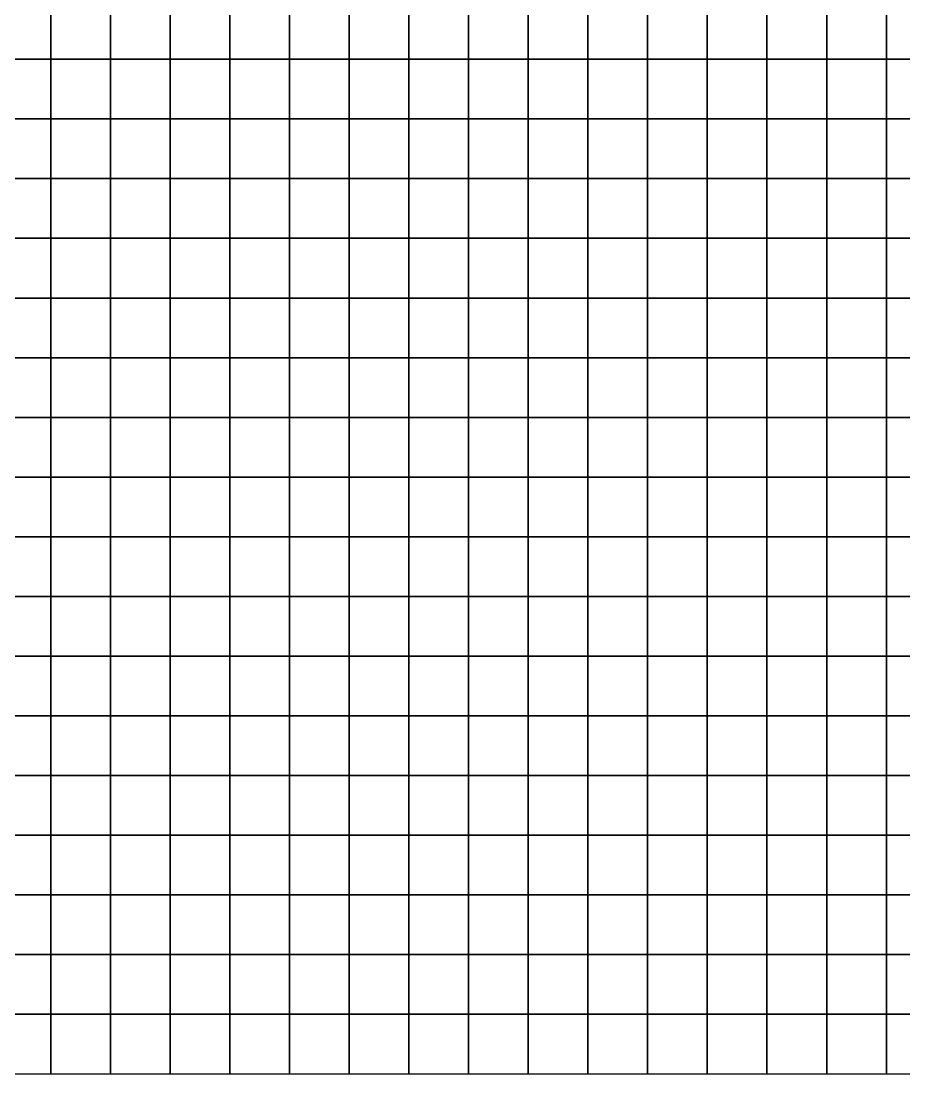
# Model space of a CAD drawing. Header units: metres. Extents: x 479850 to 482750, y 6959850 to 6961650.
# Drawn here: x 481275 to 482015, y 6959850 to 6960732 of the extents above; entities that cross this region are included whole.
import ezdxf

# ---------------------------------------------------------------- set-up
doc = ezdxf.new("R2010")
doc.units = ezdxf.units.M

msp = doc.modelspace()

# ---------------------------------------------------------------- linework, layer by layer
at = {"layer": 'GWL'}
for points in [[(481250, 6960700, 5.84), (481300, 6960700, 5.59), (481300, 6960750, 5.62), (481250, 6960750, 5.94)], [(481300, 6960700, 5.59), (481350, 6960700, 5.2), (481350, 6960750, 5.11), (481300, 6960750, 5.62)], [(481350, 6960700, 5.2), (481400, 6960700, 4.6), (481400, 6960750, 4.39), (481350, 6960750, 5.11)], [(481400, 6960700, 4.6), (481450, 6960700, 3.82), (481450, 6960750, 3.59), (481400, 6960750, 4.39)], [(481450, 6960700, 3.82), (481500, 6960700, 3.07), (481500, 6960750, 3), (481450, 6960750, 3.59)], [(481500, 6960700, 3.07), (481550, 6960700, 2.65), (481550, 6960750, 2.87), (481500, 6960750, 3)], [(481550, 6960700, 2.65), (481600, 6960700, 2.74), (481600, 6960750, 3.22), (481550, 6960750, 2.87)], [(481600, 6960700, 2.74), (481650, 6960700, 3.24), (481650, 6960750, 3.84), (481600, 6960750, 3.22)], [(481650, 6960700, 3.24), (481700, 6960700, 3.87), (481700, 6960750, 4.43), (481650, 6960750, 3.84)], [(481700, 6960700, 3.87), (481750, 6960700, 4.39), (481750, 6960750, 4.82), (481700, 6960750, 4.43)], [(481750, 6960700, 4.39), (481800, 6960700, 4.69), (481800, 6960750, 5.01), (481750, 6960750, 4.82)], [(481800, 6960700, 4.69), (481850, 6960700, 4.82), (481850, 6960750, 5.08), (481800, 6960750, 5.01)], [(481850, 6960700, 4.82), (481900, 6960700, 4.85), (481900, 6960750, 5.09), (481850, 6960750, 5.08)], [(481900, 6960700, 4.85), (481950, 6960700, 4.87), (481950, 6960750, 5.11), (481900, 6960750, 5.09)], [(481950, 6960700, 4.87), (482000, 6960700, 4.88), (482000, 6960750, 5.13), (481950, 6960750, 5.11)], [(482000, 6960700, 4.88), (482050, 6960700, 4.91), (482050, 6960750, 5.17), (482000, 6960750, 5.13)], [(481250, 6960650, 5.72), (481300, 6960650, 5.52), (481300, 6960700, 5.59), (481250, 6960700, 5.84)], [(481300, 6960650, 5.52), (481350, 6960650, 5.22), (481350, 6960700, 5.2), (481300, 6960700, 5.59)], [(481350, 6960650, 5.22), (481400, 6960650, 4.74), (481400, 6960700, 4.6), (481350, 6960700, 5.2)], [(481400, 6960650, 4.74), (481450, 6960650, 4.05), (481450, 6960700, 3.82), (481400, 6960700, 4.6)], [(481450, 6960650, 4.05), (481500, 6960650, 3.25), (481500, 6960700, 3.07), (481450, 6960700, 3.82)], [(481500, 6960650, 3.25), (481550, 6960650, 2.61), (481550, 6960700, 2.65), (481500, 6960700, 3.07)], [(481550, 6960650, 2.61), (481600, 6960650, 2.39), (481600, 6960700, 2.74), (481550, 6960700, 2.65)], [(481600, 6960650, 2.39), (481650, 6960650, 2.68), (481650, 6960700, 3.24), (481600, 6960700, 2.74)], [(481650, 6960650, 2.68), (481700, 6960650, 3.28), (481700, 6960700, 3.87), (481650, 6960700, 3.24)], [(481700, 6960650, 3.28), (481750, 6960650, 3.89), (481750, 6960700, 4.39), (481700, 6960700, 3.87)], [(481750, 6960650, 3.89), (481800, 6960650, 4.31), (481800, 6960700, 4.69), (481750, 6960700, 4.39)], [(481800, 6960650, 4.31), (481850, 6960650, 4.53), (481850, 6960700, 4.82), (481800, 6960700, 4.69)], [(481850, 6960650, 4.53), (481900, 6960650, 4.61), (481900, 6960700, 4.85), (481850, 6960700, 4.82)], [(481900, 6960650, 4.61), (481950, 6960650, 4.63), (481950, 6960700, 4.87), (481900, 6960700, 4.85)], [(481950, 6960650, 4.63), (482000, 6960650, 4.64), (482000, 6960700, 4.88), (481950, 6960700, 4.87)], [(482000, 6960650, 4.64), (482050, 6960650, 4.66), (482050, 6960700, 4.91), (482000, 6960700, 4.88)], [(481250, 6960600, 5.59), (481300, 6960600, 5.41), (481300, 6960650, 5.52), (481250, 6960650, 5.72)], [(481300, 6960600, 5.41), (481350, 6960600, 5.18), (481350, 6960650, 5.22), (481300, 6960650, 5.52)], [(481350, 6960600, 5.18), (481400, 6960600, 4.81), (481400, 6960650, 4.74), (481350, 6960650, 5.22)], [(481400, 6960600, 4.81), (481450, 6960600, 4.24), (481450, 6960650, 4.05), (481400, 6960650, 4.74)], [(481450, 6960600, 4.24), (481500, 6960600, 3.48), (481500, 6960650, 3.25), (481450, 6960650, 4.05)], [(481500, 6960600, 3.48), (481550, 6960600, 2.71), (481550, 6960650, 2.61), (481500, 6960650, 3.25)], [(481550, 6960600, 2.71), (481600, 6960600, 2.22), (481600, 6960650, 2.39), (481550, 6960650, 2.61)], [(481600, 6960600, 2.22), (481650, 6960600, 2.23), (481650, 6960650, 2.68), (481600, 6960650, 2.39)], [(481650, 6960600, 2.23), (481700, 6960600, 2.68), (481700, 6960650, 3.28), (481650, 6960650, 2.68)], [(481700, 6960600, 2.68), (481750, 6960600, 3.32), (481750, 6960650, 3.89), (481700, 6960650, 3.28)], [(481750, 6960600, 3.32), (481800, 6960600, 3.86), (481800, 6960650, 4.31), (481750, 6960650, 3.89)], [(481800, 6960600, 3.86), (481850, 6960600, 4.2), (481850, 6960650, 4.53), (481800, 6960650, 4.31)], [(481850, 6960600, 4.2), (481900, 6960600, 4.34), (481900, 6960650, 4.61), (481850, 6960650, 4.53)], [(481900, 6960600, 4.34), (481950, 6960600, 4.39), (481950, 6960650, 4.63), (481900, 6960650, 4.61)], [(481950, 6960600, 4.39), (482000, 6960600, 4.4), (482000, 6960650, 4.64), (481950, 6960650, 4.63)], [(482000, 6960600, 4.4), (482050, 6960600, 4.42), (482050, 6960650, 4.66), (482000, 6960650, 4.64)], [(481250, 6960550, 5.46), (481300, 6960550, 5.29), (481300, 6960600, 5.41), (481250, 6960600, 5.59)], [(481300, 6960550, 5.29), (481350, 6960550, 5.09), (481350, 6960600, 5.18), (481300, 6960600, 5.41)], [(481350, 6960550, 5.09), (481400, 6960550, 4.81), (481400, 6960600, 4.81), (481350, 6960600, 5.18)], [(481400, 6960550, 4.81), (481450, 6960550, 4.37), (481450, 6960600, 4.24), (481400, 6960600, 4.81)], [(481450, 6960550, 4.37), (481500, 6960550, 3.71), (481500, 6960600, 3.48), (481450, 6960600, 4.24)], [(481500, 6960550, 3.71), (481550, 6960550, 2.91), (481550, 6960600, 2.71), (481500, 6960600, 3.48)], [(481550, 6960550, 2.91), (481600, 6960550, 2.22), (481600, 6960600, 2.22), (481550, 6960600, 2.71)], [(481600, 6960550, 2.22), (481650, 6960550, 1.93), (481650, 6960600, 2.23), (481600, 6960600, 2.22)], [(481650, 6960550, 1.93), (481700, 6960550, 2.15), (481700, 6960600, 2.68), (481650, 6960600, 2.23)], [(481700, 6960550, 2.15), (481750, 6960550, 2.71), (481750, 6960600, 3.32), (481700, 6960600, 2.68)], [(481750, 6960550, 2.71), (481800, 6960550, 3.34), (481800, 6960600, 3.86), (481750, 6960600, 3.32)], [(481800, 6960550, 3.34), (481850, 6960550, 3.8), (481850, 6960600, 4.2), (481800, 6960600, 3.86)], [(481850, 6960550, 3.8), (481900, 6960550, 4.05), (481900, 6960600, 4.34), (481850, 6960600, 4.2)], [(481900, 6960550, 4.05), (481950, 6960550, 4.14), (481950, 6960600, 4.39), (481900, 6960600, 4.34)], [(481950, 6960550, 4.14), (482000, 6960550, 4.17), (482000, 6960600, 4.4), (481950, 6960600, 4.39)], [(482000, 6960550, 4.17), (482050, 6960550, 4.18), (482050, 6960600, 4.42), (482000, 6960600, 4.4)], [(481250, 6960500, 5.33), (481300, 6960500, 5.16), (481300, 6960550, 5.29), (481250, 6960550, 5.46)], [(481300, 6960500, 5.16), (481350, 6960500, 4.98), (481350, 6960550, 5.09), (481300, 6960550, 5.29)], [(481350, 6960500, 4.98), (481400, 6960500, 4.76), (481400, 6960550, 4.81), (481350, 6960550, 5.09)], [(481400, 6960500, 4.76), (481450, 6960500, 4.42), (481450, 6960550, 4.37), (481400, 6960550, 4.81)], [(481450, 6960500, 4.42), (481500, 6960500, 3.88), (481500, 6960550, 3.71), (481450, 6960550, 4.37)], [(481500, 6960500, 3.88), (481550, 6960500, 3.14), (481550, 6960550, 2.91), (481500, 6960550, 3.71)], [(481550, 6960500, 3.14), (481600, 6960500, 2.35), (481600, 6960550, 2.22), (481550, 6960550, 2.91)], [(481600, 6960500, 2.35), (481650, 6960500, 1.81), (481650, 6960550, 1.93), (481600, 6960550, 2.22)], [(481650, 6960500, 1.81), (481700, 6960500, 1.73), (481700, 6960550, 2.15), (481650, 6960550, 1.93)], [(481700, 6960500, 1.73), (481750, 6960500, 2.13), (481750, 6960550, 2.71), (481700, 6960550, 2.15)], [(481750, 6960500, 2.13), (481800, 6960500, 2.76), (481800, 6960550, 3.34), (481750, 6960550, 2.71)], [(481800, 6960500, 2.76), (481850, 6960500, 3.33), (481850, 6960550, 3.8), (481800, 6960550, 3.34)], [(481850, 6960500, 3.33), (481900, 6960500, 3.7), (481900, 6960550, 4.05), (481850, 6960550, 3.8)], [(481900, 6960500, 3.7), (481950, 6960500, 3.87), (481950, 6960550, 4.14), (481900, 6960550, 4.05)], [(481950, 6960500, 3.87), (482000, 6960500, 3.92), (482000, 6960550, 4.17), (481950, 6960550, 4.14)], [(482000, 6960500, 3.92), (482050, 6960500, 3.94), (482050, 6960550, 4.18), (482000, 6960550, 4.17)], [(481250, 6960450, 5.21), (481300, 6960450, 5.03), (481300, 6960500, 5.16), (481250, 6960500, 5.33)], [(481300, 6960450, 5.03), (481350, 6960450, 4.85), (481350, 6960500, 4.98), (481300, 6960500, 5.16)], [(481350, 6960450, 4.85), (481400, 6960450, 4.66), (481400, 6960500, 4.76), (481350, 6960500, 4.98)], [(481400, 6960450, 4.66), (481450, 6960450, 4.4), (481450, 6960500, 4.42), (481400, 6960500, 4.76)], [(481450, 6960450, 4.4), (481500, 6960450, 3.99), (481500, 6960500, 3.88), (481450, 6960500, 4.42)], [(481500, 6960450, 3.99), (481550, 6960450, 3.36), (481550, 6960500, 3.14), (481500, 6960500, 3.88)], [(481550, 6960450, 3.36), (481600, 6960450, 2.57), (481600, 6960500, 2.35), (481550, 6960500, 3.14)], [(481600, 6960450, 2.57), (481650, 6960450, 1.84), (481650, 6960500, 1.81), (481600, 6960500, 2.35)], [(481650, 6960450, 1.84), (481700, 6960450, 1.48), (481700, 6960500, 1.73), (481650, 6960500, 1.81)], [(481700, 6960450, 1.48), (481750, 6960450, 1.62), (481750, 6960500, 2.13), (481700, 6960500, 1.73)], [(481750, 6960450, 1.62), (481800, 6960450, 2.15), (481800, 6960500, 2.76), (481750, 6960500, 2.13)], [(481800, 6960450, 2.15), (481850, 6960450, 2.79), (481850, 6960500, 3.33), (481800, 6960500, 2.76)], [(481850, 6960450, 2.79), (481900, 6960450, 3.28), (481900, 6960500, 3.7), (481850, 6960500, 3.33)], [(481900, 6960450, 3.28), (481950, 6960450, 3.56), (481950, 6960500, 3.87), (481900, 6960500, 3.7)], [(481950, 6960450, 3.56), (482000, 6960450, 3.67), (482000, 6960500, 3.92), (481950, 6960500, 3.87)], [(482000, 6960450, 3.67), (482050, 6960450, 3.7), (482050, 6960500, 3.94), (482000, 6960500, 3.92)], [(481250, 6960400, 5.09), (481300, 6960400, 4.9), (481300, 6960450, 5.03), (481250, 6960450, 5.21)], [(481300, 6960400, 4.9), (481350, 6960400, 4.72), (481350, 6960450, 4.85), (481300, 6960450, 5.03)], [(481350, 6960400, 4.72), (481400, 6960400, 4.54), (481400, 6960450, 4.66), (481350, 6960450, 4.85)], [(481400, 6960400, 4.54), (481450, 6960400, 4.33), (481450, 6960450, 4.4), (481400, 6960450, 4.66)], [(481450, 6960400, 4.33), (481500, 6960400, 4.02), (481500, 6960450, 3.99), (481450, 6960450, 4.4)], [(481500, 6960400, 4.02), (481550, 6960400, 3.52), (481550, 6960450, 3.36), (481500, 6960450, 3.99)], [(481550, 6960400, 3.52), (481600, 6960400, 2.81), (481600, 6960450, 2.57), (481550, 6960450, 3.36)], [(481600, 6960400, 2.81), (481650, 6960400, 2.01), (481650, 6960450, 1.84), (481600, 6960450, 2.57)], [(481650, 6960400, 2.01), (481700, 6960400, 1.4), (481700, 6960450, 1.48), (481650, 6960450, 1.84)], [(481700, 6960400, 1.4), (481750, 6960400, 1.25), (481750, 6960450, 1.62), (481700, 6960450, 1.48)], [(481750, 6960400, 1.25), (481800, 6960400, 1.58), (481800, 6960450, 2.15), (481750, 6960450, 1.62)], [(481800, 6960400, 1.58), (481850, 6960400, 2.19), (481850, 6960450, 2.79), (481800, 6960450, 2.15)], [(481850, 6960400, 2.19), (481900, 6960400, 2.79), (481900, 6960450, 3.28), (481850, 6960450, 2.79)], [(481900, 6960400, 2.79), (481950, 6960400, 3.19), (481950, 6960450, 3.56), (481900, 6960450, 3.28)], [(481950, 6960400, 3.19), (482000, 6960400, 3.39), (482000, 6960450, 3.67), (481950, 6960450, 3.56)], [(482000, 6960400, 3.39), (482050, 6960400, 3.46), (482050, 6960450, 3.7), (482000, 6960450, 3.67)], [(481250, 6960350, 4.98), (481300, 6960350, 4.78), (481300, 6960400, 4.9), (481250, 6960400, 5.09)], [(481300, 6960350, 4.78), (481350, 6960350, 4.59), (481350, 6960400, 4.72), (481300, 6960400, 4.9)], [(481350, 6960350, 4.59), (481400, 6960350, 4.42), (481400, 6960400, 4.54), (481350, 6960400, 4.72)], [(481400, 6960350, 4.42), (481450, 6960350, 4.23), (481450, 6960400, 4.33), (481400, 6960400, 4.54)], [(481450, 6960350, 4.23), (481500, 6960350, 3.99), (481500, 6960400, 4.02), (481450, 6960400, 4.33)], [(481500, 6960350, 3.99), (481550, 6960350, 3.6), (481550, 6960400, 3.52), (481500, 6960400, 4.02)], [(481550, 6960350, 3.6), (481600, 6960350, 3.01), (481600, 6960400, 2.81), (481550, 6960400, 3.52)], [(481600, 6960350, 3.01), (481650, 6960350, 2.23), (481650, 6960400, 2.01), (481600, 6960400, 2.81)], [(481650, 6960350, 2.23), (481700, 6960350, 1.48), (481700, 6960400, 1.4), (481650, 6960400, 2.01)], [(481700, 6960350, 1.48), (481750, 6960350, 1.04), (481750, 6960400, 1.25), (481700, 6960400, 1.4)], [(481750, 6960350, 1.04), (481800, 6960350, 1.11), (481800, 6960400, 1.58), (481750, 6960400, 1.25)], [(481800, 6960350, 1.11), (481850, 6960350, 1.59), (481850, 6960400, 2.19), (481800, 6960400, 1.58)], [(481850, 6960350, 1.59), (481900, 6960350, 2.23), (481900, 6960400, 2.79), (481850, 6960400, 2.19)], [(481900, 6960350, 2.23), (481950, 6960350, 2.76), (481950, 6960400, 3.19), (481900, 6960400, 2.79)], [(481950, 6960350, 2.76), (482000, 6960350, 3.07), (482000, 6960400, 3.39), (481950, 6960400, 3.19)], [(482000, 6960350, 3.07), (482050, 6960350, 3.2), (482050, 6960400, 3.46), (482000, 6960400, 3.39)], [(481250, 6960300, 4.87), (481300, 6960300, 4.66), (481300, 6960350, 4.78), (481250, 6960350, 4.98)], [(481300, 6960300, 4.66), (481350, 6960300, 4.47), (481350, 6960350, 4.59), (481300, 6960350, 4.78)], [(481350, 6960300, 4.47), (481400, 6960300, 4.29), (481400, 6960350, 4.42), (481350, 6960350, 4.59)], [(481400, 6960300, 4.29), (481450, 6960300, 4.11), (481450, 6960350, 4.23), (481400, 6960350, 4.42)], [(481450, 6960300, 4.11), (481500, 6960300, 3.91), (481500, 6960350, 3.99), (481450, 6960350, 4.23)], [(481500, 6960300, 3.91), (481550, 6960300, 3.62), (481550, 6960350, 3.6), (481500, 6960350, 3.99)], [(481550, 6960300, 3.62), (481600, 6960300, 3.15), (481600, 6960350, 3.01), (481550, 6960350, 3.6)], [(481600, 6960300, 3.15), (481650, 6960300, 2.46), (481650, 6960350, 2.23), (481600, 6960350, 3.01)], [(481650, 6960300, 2.46), (481700, 6960300, 1.66), (481700, 6960350, 1.48), (481650, 6960350, 2.23)], [(481700, 6960300, 1.66), (481750, 6960300, 1.01), (481750, 6960350, 1.04), (481700, 6960350, 1.48)], [(481750, 6960300, 1.01), (481800, 6960300, 0.78), (481800, 6960350, 1.11), (481750, 6960350, 1.04)], [(481800, 6960300, 0.78), (481850, 6960300, 1.04), (481850, 6960350, 1.59), (481800, 6960350, 1.11)], [(481850, 6960300, 1.04), (481900, 6960300, 1.63), (481900, 6960350, 2.23), (481850, 6960350, 1.59)], [(481900, 6960300, 1.63), (481950, 6960300, 2.25), (481950, 6960350, 2.76), (481900, 6960350, 2.23)], [(481950, 6960300, 2.25), (482000, 6960300, 2.68), (482000, 6960350, 3.07), (481950, 6960350, 2.76)], [(482000, 6960300, 2.68), (482050, 6960300, 2.91), (482050, 6960350, 3.2), (482000, 6960350, 3.07)], [(481250, 6960250, 4.76), (481300, 6960250, 4.55), (481300, 6960300, 4.66), (481250, 6960300, 4.87)], [(481300, 6960250, 4.55), (481350, 6960250, 4.35), (481350, 6960300, 4.47), (481300, 6960300, 4.66)], [(481350, 6960250, 4.35), (481400, 6960250, 4.16), (481400, 6960300, 4.29), (481350, 6960300, 4.47)], [(481400, 6960250, 4.16), (481450, 6960250, 3.98), (481450, 6960300, 4.11), (481400, 6960300, 4.29)], [(481450, 6960250, 3.98), (481500, 6960250, 3.8), (481500, 6960300, 3.91), (481450, 6960300, 4.11)], [(481500, 6960250, 3.8), (481550, 6960250, 3.57), (481550, 6960300, 3.62), (481500, 6960300, 3.91)], [(481550, 6960250, 3.57), (481600, 6960250, 3.22), (481600, 6960300, 3.15), (481550, 6960300, 3.62)], [(481600, 6960250, 3.22), (481650, 6960250, 2.65), (481650, 6960300, 2.46), (481600, 6960300, 3.15)], [(481650, 6960250, 2.65), (481700, 6960250, 1.9), (481700, 6960300, 1.66), (481650, 6960300, 2.46)], [(481700, 6960250, 1.9), (481750, 6960250, 1.12), (481750, 6960300, 1.01), (481700, 6960300, 1.66)], [(481750, 6960250, 1.12), (481800, 6960250, 0.62), (481800, 6960300, 0.78), (481750, 6960300, 1.01)], [(481800, 6960250, 0.62), (481850, 6960250, 0.6), (481850, 6960300, 1.04), (481800, 6960300, 0.78)], [(481850, 6960250, 0.6), (481900, 6960250, 1.04), (481900, 6960300, 1.63), (481850, 6960300, 1.04)], [(481900, 6960250, 1.04), (481950, 6960250, 1.67), (481950, 6960300, 2.25), (481900, 6960300, 1.63)], [(481950, 6960250, 1.67), (482000, 6960250, 2.23), (482000, 6960300, 2.68), (481950, 6960300, 2.25)], [(482000, 6960250, 2.23), (482050, 6960250, 2.57), (482050, 6960300, 2.91), (482000, 6960300, 2.68)], [(481250, 6960200, 4.65), (481300, 6960200, 4.44), (481300, 6960250, 4.55), (481250, 6960250, 4.76)], [(481300, 6960200, 4.44), (481350, 6960200, 4.23), (481350, 6960250, 4.35), (481300, 6960250, 4.55)], [(481350, 6960200, 4.23), (481400, 6960200, 4.04), (481400, 6960250, 4.16), (481350, 6960250, 4.35)], [(481400, 6960200, 4.04), (481450, 6960200, 3.85), (481450, 6960250, 3.98), (481400, 6960250, 4.16)], [(481450, 6960200, 3.85), (481500, 6960200, 3.68), (481500, 6960250, 3.8), (481450, 6960250, 3.98)], [(481500, 6960200, 3.68), (481550, 6960200, 3.48), (481550, 6960250, 3.57), (481500, 6960250, 3.8)], [(481550, 6960200, 3.48), (481600, 6960200, 3.21), (481600, 6960250, 3.22), (481550, 6960250, 3.57)], [(481600, 6960200, 3.21), (481650, 6960200, 2.77), (481650, 6960250, 2.65), (481600, 6960250, 3.22)], [(481650, 6960200, 2.77), (481700, 6960200, 2.12), (481700, 6960250, 1.9), (481650, 6960250, 2.65)], [(481700, 6960200, 2.12), (481750, 6960200, 1.32), (481750, 6960250, 1.12), (481700, 6960250, 1.9)], [(481750, 6960200, 1.32), (481800, 6960200, 0.63), (481800, 6960250, 0.62), (481750, 6960250, 1.12)], [(481800, 6960200, 0.63), (481850, 6960200, 0.32), (481850, 6960250, 0.6), (481800, 6960250, 0.62)], [(481850, 6960200, 0.32), (481900, 6960200, 0.51), (481900, 6960250, 1.04), (481850, 6960250, 0.6)], [(481900, 6960200, 0.51), (481950, 6960200, 1.07), (481950, 6960250, 1.67), (481900, 6960250, 1.04)], [(481950, 6960200, 1.07), (482000, 6960200, 1.7), (482000, 6960250, 2.23), (481950, 6960250, 1.67)], [(482000, 6960200, 1.7), (482050, 6960200, 2.17), (482050, 6960250, 2.57), (482000, 6960250, 2.23)], [(481250, 6960150, 4.54), (481300, 6960150, 4.33), (481300, 6960200, 4.44), (481250, 6960200, 4.65)], [(481300, 6960150, 4.33), (481350, 6960150, 4.12), (481350, 6960200, 4.23), (481300, 6960200, 4.44)], [(481350, 6960150, 4.12), (481400, 6960150, 3.92), (481400, 6960200, 4.04), (481350, 6960200, 4.23)], [(481400, 6960150, 3.92), (481450, 6960150, 3.73), (481450, 6960200, 3.85), (481400, 6960200, 4.04)], [(481450, 6960150, 3.73), (481500, 6960150, 3.55), (481500, 6960200, 3.68), (481450, 6960200, 3.85)], [(481500, 6960150, 3.55), (481550, 6960150, 3.37), (481550, 6960200, 3.48), (481500, 6960200, 3.68)], [(481550, 6960150, 3.37), (481600, 6960150, 3.15), (481600, 6960200, 3.21), (481550, 6960200, 3.48)], [(481600, 6960150, 3.15), (481650, 6960150, 2.82), (481650, 6960200, 2.77), (481600, 6960200, 3.21)], [(481650, 6960150, 2.82), (481700, 6960150, 2.29), (481700, 6960200, 2.12), (481650, 6960200, 2.77)], [(481700, 6960150, 2.29), (481750, 6960150, 1.56), (481750, 6960200, 1.32), (481700, 6960200, 2.12)], [(481750, 6960150, 1.56), (481800, 6960150, 0.77), (481800, 6960200, 0.63), (481750, 6960200, 1.32)], [(481800, 6960150, 0.77), (481850, 6960150, 0.2), (481850, 6960200, 0.32), (481800, 6960200, 0.63)], [(481850, 6960150, 0.2), (481900, 6960150, 0.11), (481900, 6960200, 0.51), (481850, 6960200, 0.32)], [(481900, 6960150, 0.11), (481950, 6960150, 0.49), (481950, 6960200, 1.07), (481900, 6960200, 0.51)], [(481950, 6960150, 0.49), (482000, 6960150, 1.11), (482000, 6960200, 1.7), (481950, 6960200, 1.07)], [(482000, 6960150, 1.11), (482050, 6960150, 1.69), (482050, 6960200, 2.17), (482000, 6960200, 1.7)], [(481250, 6960100, 4.43), (481300, 6960100, 4.22), (481300, 6960150, 4.33), (481250, 6960150, 4.54)], [(481300, 6960100, 4.22), (481350, 6960100, 4.01), (481350, 6960150, 4.12), (481300, 6960150, 4.33)], [(481350, 6960100, 4.01), (481400, 6960100, 3.8), (481400, 6960150, 3.92), (481350, 6960150, 4.12)], [(481400, 6960100, 3.8), (481450, 6960100, 3.6), (481450, 6960150, 3.73), (481400, 6960150, 3.92)], [(481450, 6960100, 3.6), (481500, 6960100, 3.42), (481500, 6960150, 3.55), (481450, 6960150, 3.73)], [(481500, 6960100, 3.42), (481550, 6960100, 3.24), (481550, 6960150, 3.37), (481500, 6960150, 3.55)], [(481550, 6960100, 3.24), (481600, 6960100, 3.05), (481600, 6960150, 3.15), (481550, 6960150, 3.37)], [(481600, 6960100, 3.05), (481650, 6960100, 2.8), (481650, 6960150, 2.82), (481600, 6960150, 3.15)], [(481650, 6960100, 2.8), (481700, 6960100, 2.39), (481700, 6960150, 2.29), (481650, 6960150, 2.82)], [(481700, 6960100, 2.39), (481750, 6960100, 1.77), (481750, 6960150, 1.56), (481700, 6960150, 2.29)], [(481750, 6960100, 1.77), (481800, 6960100, 0.99), (481800, 6960150, 0.77), (481750, 6960150, 1.56)], [(481800, 6960100, 0.99), (481850, 6960100, 0.25), (481850, 6960150, 0.2), (481800, 6960150, 0.77)], [(481850, 6960100, 0.25), (481900, 6960100, -0.13), (481900, 6960150, 0.11), (481850, 6960150, 0.2)], [(481900, 6960100, -0.13), (481950, 6960100, -0.01), (481950, 6960150, 0.49), (481900, 6960150, 0.11)], [(481950, 6960100, -0.01), (482000, 6960100, 0.51), (482000, 6960150, 1.11), (481950, 6960150, 0.49)], [(482000, 6960100, 0.51), (482050, 6960100, 1.15), (482050, 6960150, 1.69), (482000, 6960150, 1.11)], [(481250, 6960050, 4.33), (481300, 6960050, 4.11), (481300, 6960100, 4.22), (481250, 6960100, 4.43)], [(481300, 6960050, 4.11), (481350, 6960050, 3.9), (481350, 6960100, 4.01), (481300, 6960100, 4.22)], [(481350, 6960050, 3.9), (481400, 6960050, 3.69), (481400, 6960100, 3.8), (481350, 6960100, 4.01)], [(481400, 6960050, 3.69), (481450, 6960050, 3.48), (481450, 6960100, 3.6), (481400, 6960100, 3.8)], [(481450, 6960050, 3.48), (481500, 6960050, 3.29), (481500, 6960100, 3.42), (481450, 6960100, 3.6)], [(481500, 6960050, 3.29), (481550, 6960050, 3.11), (481550, 6960100, 3.24), (481500, 6960100, 3.42)], [(481550, 6960050, 3.11), (481600, 6960050, 2.94), (481600, 6960100, 3.05), (481550, 6960100, 3.24)], [(481600, 6960050, 2.94), (481650, 6960050, 2.73), (481650, 6960100, 2.8), (481600, 6960100, 3.05)], [(481650, 6960050, 2.73), (481700, 6960050, 2.42), (481700, 6960100, 2.39), (481650, 6960100, 2.8)], [(481700, 6960050, 2.42), (481750, 6960050, 1.93), (481750, 6960100, 1.77), (481700, 6960100, 2.39)], [(481750, 6960050, 1.93), (481800, 6960050, 1.22), (481800, 6960100, 0.99), (481750, 6960100, 1.77)], [(481800, 6960050, 1.22), (481850, 6960050, 0.42), (481850, 6960100, 0.25), (481800, 6960100, 0.99)], [(481850, 6960050, 0.42), (481900, 6960050, -0.2), (481900, 6960100, -0.13), (481850, 6960100, 0.25)], [(481900, 6960050, -0.2), (481950, 6960050, -0.37), (481950, 6960100, -0.01), (481900, 6960100, -0.13)], [(481950, 6960050, -0.37), (482000, 6960050, -0.06), (482000, 6960100, 0.51), (481950, 6960100, -0.01)], [(482000, 6960050, -0.06), (482050, 6960050, 0.55), (482050, 6960100, 1.15), (482000, 6960100, 0.51)], [(481250, 6960000, 4.22), (481300, 6960000, 4.01), (481300, 6960050, 4.11), (481250, 6960050, 4.33)], [(481300, 6960000, 4.01), (481350, 6960000, 3.79), (481350, 6960050, 3.9), (481300, 6960050, 4.11)], [(481350, 6960000, 3.79), (481400, 6960000, 3.58), (481400, 6960050, 3.69), (481350, 6960050, 3.9)], [(481400, 6960000, 3.58), (481450, 6960000, 3.37), (481450, 6960050, 3.48), (481400, 6960050, 3.69)], [(481450, 6960000, 3.37), (481500, 6960000, 3.17), (481500, 6960050, 3.29), (481450, 6960050, 3.48)], [(481500, 6960000, 3.17), (481550, 6960000, 2.98), (481550, 6960050, 3.11), (481500, 6960050, 3.29)], [(481550, 6960000, 2.98), (481600, 6960000, 2.81), (481600, 6960050, 2.94), (481550, 6960050, 3.11)], [(481600, 6960000, 2.81), (481650, 6960000, 2.62), (481650, 6960050, 2.73), (481600, 6960050, 2.94)], [(481650, 6960000, 2.62), (481700, 6960000, 2.38), (481700, 6960050, 2.42), (481650, 6960050, 2.73)], [(481700, 6960000, 2.38), (481750, 6960000, 2.01), (481750, 6960050, 1.93), (481700, 6960050, 2.42)], [(481750, 6960000, 2.01), (481800, 6960000, 1.42), (481800, 6960050, 1.22), (481750, 6960050, 1.93)], [(481800, 6960000, 1.42), (481850, 6960000, 0.65), (481850, 6960050, 0.42), (481800, 6960050, 1.22)], [(481850, 6960000, 0.65), (481900, 6960000, -0.11), (481900, 6960050, -0.2), (481850, 6960050, 0.42)], [(481900, 6960000, -0.11), (481950, 6960000, -0.57), (481950, 6960050, -0.37), (481900, 6960050, -0.2)], [(481950, 6960000, -0.57), (482000, 6960000, -0.52), (482000, 6960050, -0.06), (481950, 6960050, -0.37)], [(482000, 6960000, -0.52), (482050, 6960000, -0.05), (482050, 6960050, 0.55), (482000, 6960050, -0.06)], [(481250, 6959950, 4.12), (481300, 6959950, 3.9), (481300, 6960000, 4.01), (481250, 6960000, 4.22)], [(481300, 6959950, 3.9), (481350, 6959950, 3.69), (481350, 6960000, 3.79), (481300, 6960000, 4.01)], [(481350, 6959950, 3.69), (481400, 6959950, 3.47), (481400, 6960000, 3.58), (481350, 6960000, 3.79)], [(481400, 6959950, 3.47), (481450, 6959950, 3.26), (481450, 6960000, 3.37), (481400, 6960000, 3.58)], [(481450, 6959950, 3.26), (481500, 6959950, 3.05), (481500, 6960000, 3.17), (481450, 6960000, 3.37)], [(481500, 6959950, 3.05), (481550, 6959950, 2.86), (481550, 6960000, 2.98), (481500, 6960000, 3.17)], [(481550, 6959950, 2.86), (481600, 6959950, 2.68), (481600, 6960000, 2.81), (481550, 6960000, 2.98)], [(481600, 6959950, 2.68), (481650, 6959950, 2.5), (481650, 6960000, 2.62), (481600, 6960000, 2.81)], [(481650, 6959950, 2.5), (481700, 6959950, 2.3), (481700, 6960000, 2.38), (481650, 6960000, 2.62)], [(481700, 6959950, 2.3), (481750, 6959950, 2.02), (481750, 6960000, 2.01), (481700, 6960000, 2.38)], [(481750, 6959950, 2.02), (481800, 6959950, 1.56), (481800, 6960000, 1.42), (481750, 6960000, 2.01)], [(481800, 6959950, 1.56), (481850, 6959950, 0.88), (481850, 6960000, 0.65), (481800, 6960000, 1.42)], [(481850, 6959950, 0.88), (481900, 6959950, 0.08), (481900, 6960000, -0.11), (481850, 6960000, 0.65)], [(481900, 6959950, 0.08), (481950, 6959950, -0.59), (481950, 6960000, -0.57), (481900, 6960000, -0.11)], [(481950, 6959950, -0.59), (482000, 6959950, -0.84), (482000, 6960000, -0.52), (481950, 6960000, -0.57)], [(482000, 6959950, -0.84), (482050, 6959950, -0.59), (482050, 6960000, -0.05), (482000, 6960000, -0.52)], [(481250, 6959900, 4.01), (481300, 6959900, 3.8), (481300, 6959950, 3.9), (481250, 6959950, 4.12)], [(481300, 6959900, 3.8), (481350, 6959900, 3.58), (481350, 6959950, 3.69), (481300, 6959950, 3.9)], [(481350, 6959900, 3.58), (481400, 6959900, 3.36), (481400, 6959950, 3.47), (481350, 6959950, 3.69)], [(481400, 6959900, 3.36), (481450, 6959900, 3.15), (481450, 6959950, 3.26), (481400, 6959950, 3.47)], [(481450, 6959900, 3.15), (481500, 6959900, 2.94), (481500, 6959950, 3.05), (481450, 6959950, 3.26)], [(481500, 6959900, 2.94), (481550, 6959900, 2.74), (481550, 6959950, 2.86), (481500, 6959950, 3.05)], [(481550, 6959900, 2.74), (481600, 6959900, 2.55), (481600, 6959950, 2.68), (481550, 6959950, 2.86)], [(481600, 6959900, 2.55), (481650, 6959900, 2.37), (481650, 6959950, 2.5), (481600, 6959950, 2.68)], [(481650, 6959900, 2.37), (481700, 6959900, 2.19), (481700, 6959950, 2.3), (481650, 6959950, 2.5)], [(481700, 6959900, 2.19), (481750, 6959900, 1.97), (481750, 6959950, 2.02), (481700, 6959950, 2.3)], [(481750, 6959900, 1.97), (481800, 6959900, 1.62), (481800, 6959950, 1.56), (481750, 6959950, 2.02)], [(481800, 6959900, 1.62), (481850, 6959900, 1.06), (481850, 6959950, 0.88), (481800, 6959950, 1.56)], [(481850, 6959900, 1.06), (481900, 6959900, 0.31), (481900, 6959950, 0.08), (481850, 6959950, 0.88)], [(481900, 6959900, 0.31), (481950, 6959900, -0.47), (481950, 6959950, -0.59), (481900, 6959950, 0.08)], [(481950, 6959900, -0.47), (482000, 6959900, -0.99), (482000, 6959950, -0.84), (481950, 6959950, -0.59)], [(482000, 6959900, -0.99), (482050, 6959900, -1.02), (482050, 6959950, -0.59), (482000, 6959950, -0.84)], [(481250, 6959850, 3.91), (481300, 6959850, 3.69), (481300, 6959900, 3.8), (481250, 6959900, 4.01)], [(481300, 6959850, 3.69), (481350, 6959850, 3.47), (481350, 6959900, 3.58), (481300, 6959900, 3.8)], [(481350, 6959850, 3.47), (481400, 6959850, 3.26), (481400, 6959900, 3.36), (481350, 6959900, 3.58)], [(481400, 6959850, 3.26), (481450, 6959850, 3.04), (481450, 6959900, 3.15), (481400, 6959900, 3.36)], [(481450, 6959850, 3.04), (481500, 6959850, 2.83), (481500, 6959900, 2.94), (481450, 6959900, 3.15)], [(481500, 6959850, 2.83), (481550, 6959850, 2.62), (481550, 6959900, 2.74), (481500, 6959900, 2.94)], [(481550, 6959850, 2.62), (481600, 6959850, 2.43), (481600, 6959900, 2.55), (481550, 6959900, 2.74)], [(481600, 6959850, 2.43), (481650, 6959850, 2.24), (481650, 6959900, 2.37), (481600, 6959900, 2.55)], [(481650, 6959850, 2.24), (481700, 6959850, 2.07), (481700, 6959900, 2.19), (481650, 6959900, 2.37)], [(481700, 6959850, 2.07), (481750, 6959850, 1.88), (481750, 6959900, 1.97), (481700, 6959900, 2.19)], [(481750, 6959850, 1.88), (481800, 6959850, 1.61), (481800, 6959900, 1.62), (481750, 6959900, 1.97)], [(481800, 6959850, 1.61), (481850, 6959850, 1.18), (481850, 6959900, 1.06), (481800, 6959900, 1.62)], [(481850, 6959850, 1.18), (481900, 6959850, 0.54), (481900, 6959900, 0.31), (481850, 6959900, 1.06)], [(481900, 6959850, 0.54), (481950, 6959850, -0.26), (481950, 6959900, -0.47), (481900, 6959900, 0.31)], [(481950, 6959850, -0.26), (482000, 6959850, -0.97), (482000, 6959900, -0.99), (481950, 6959900, -0.47)], [(482000, 6959850, -0.97), (482050, 6959850, -1.3), (482050, 6959900, -1.02), (482000, 6959900, -0.99)]]:
    msp.add_3dface(points, dxfattribs=at)

doc.saveas('drawing.dxf')
